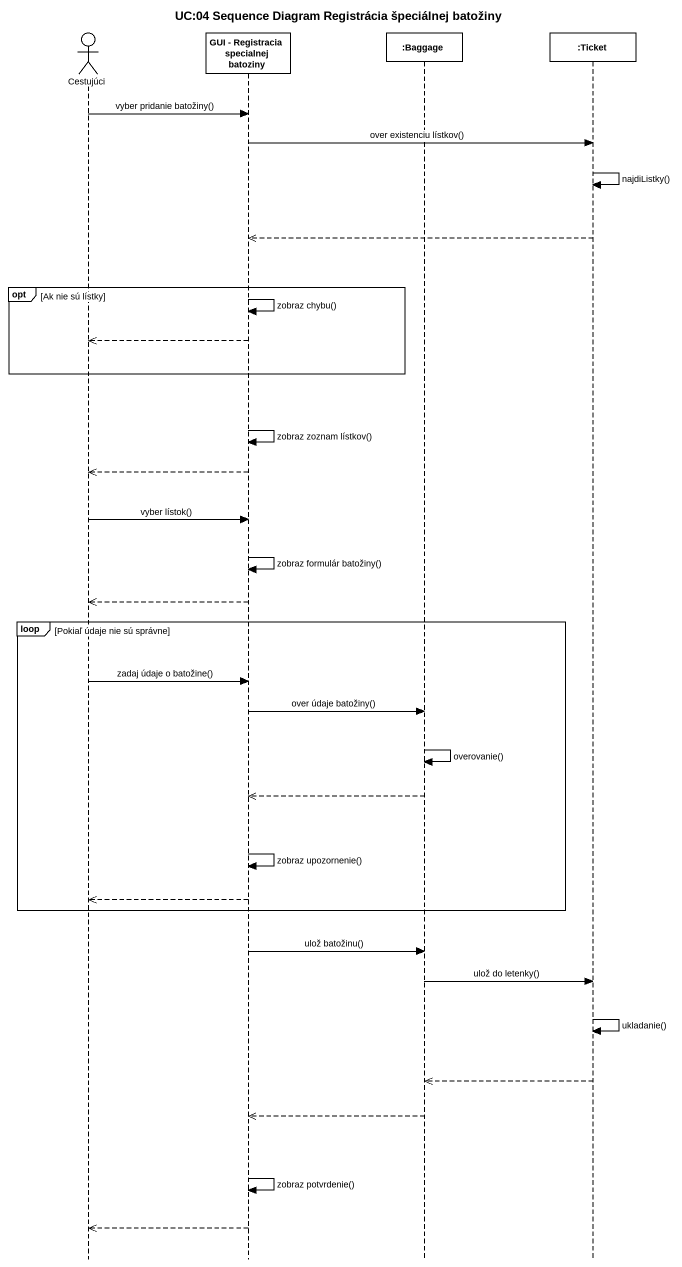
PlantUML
@startuml
title UC:04 Sequence Diagram Registrácia špeciálnej batožiny
hide footbox
actor Cestujúci
participant "GUI - Registracia specialnej batoziny" as GUI_Registracia_specialnej
participant ":Baggage" as Baggage
participant ":Ticket" as Ticket

Cestujúci -> GUI_Registracia_specialnej : vyber pridanie batožiny()
GUI_Registracia_specialnej -> Ticket : over existenciu lístkov()
Ticket -> Ticket : najdiListky()
Ticket -->> GUI_Registracia_specialnej
opt Ak nie sú lístky
  GUI_Registracia_specialnej -> GUI_Registracia_specialnej : zobraz chybu()
  GUI_Registracia_specialnej -->> Cestujúci
end
GUI_Registracia_specialnej -> GUI_Registracia_specialnej : zobraz zoznam lístkov()
GUI_Registracia_specialnej -->> Cestujúci
Cestujúci -> GUI_Registracia_specialnej : vyber lístok()
GUI_Registracia_specialnej -> GUI_Registracia_specialnej : zobraz formulár batožiny()
GUI_Registracia_specialnej -->> Cestujúci
loop Pokiaľ údaje nie sú správne
  Cestujúci -> GUI_Registracia_specialnej : zadaj údaje o batožine()
  GUI_Registracia_specialnej -> Baggage : over údaje batožiny()
  Baggage -> Baggage : overovanie()
  Baggage -->> GUI_Registracia_specialnej
  GUI_Registracia_specialnej -> GUI_Registracia_specialnej : zobraz upozornenie()
  GUI_Registracia_specialnej -->> Cestujúci
end
GUI_Registracia_specialnej -> Baggage : ulož batožinu()
Baggage -> Ticket : ulož do letenky()
Ticket -> Ticket : ukladanie()
Ticket -->> Baggage
Baggage -->> GUI_Registracia_specialnej
GUI_Registracia_specialnej -> GUI_Registracia_specialnej : zobraz potvrdenie()
GUI_Registracia_specialnej -->> Cestujúci
@enduml
